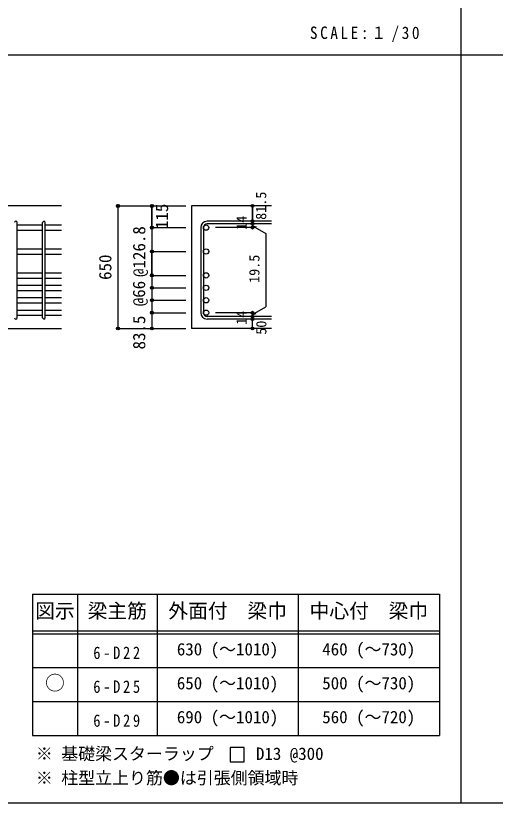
# Model space of a CAD drawing. Units: millimetres at full size, sheet at 1:30, with parts at other scales. Extents: x -5973 to 5954, y -4195 to 4201.
# Drawn here: x -3489 to -942, y -4195 to -15 of the extents above; entities that cross this region are included whole.
import ezdxf
from ezdxf.enums import TextEntityAlignment as Align

# ---------------------------------------------------------------- set-up
doc = ezdxf.new("R2010")
doc.units = ezdxf.units.MM
doc.header["$LTSCALE"] = 30
doc.header["$PDMODE"] = 32
doc.header["$PDSIZE"] = 15
for name, color, linetype in [('0-1_躯体線', 2, 'Continuous'), ('0-5_基礎梁筋', 7, 'Continuous'), ('0-6_スタラップ筋', 7, 'Continuous'), ('0-D_寸法', 4, 'Continuous'), ('6-7_文字', 7, 'Continuous'), ('6-E_枠', 7, 'Continuous'), ('F-0_枠', 6, 'Continuous')]:
    doc.layers.add(name, color=color, linetype=linetype)
doc.styles.add('ＭＳ ゴシック', font='')
doc.styles.get('ＭＳ ゴシック').set_extended_font_data('MS Gothic')

msp = doc.modelspace()

# ---------------------------------------------------------------- linework, layer by layer
at = {"layer": '0-1_躯体線'}
for p, q in [((-3245.8, -1024.89), (-4945.8, -1024.89)), ((-2130.8, -1024.89), (-2555.8, -1024.89)), ((-2555.8, -1024.89), (-2555.8, -1674.89)), ((-3645.8, -1674.89), (-3245.8, -1674.89)), ((-2130.8, -1674.89), (-2555.8, -1674.89))]:
    msp.add_line(p, q, dxfattribs=at)
at = {"layer": '0-5_基礎梁筋'}
for p, q in [((-3481.8, -1125.82), (-3345.8, -1125.82)), ((-3331.8, -1125.82), (-3245.8, -1125.82)), ((-3481.8, -1153.82), (-3345.8, -1153.82)), ((-3331.8, -1153.82), (-3245.8, -1153.82)), ((-3481.8, -1252.61), (-3345.8, -1252.61)), ((-3331.8, -1252.61), (-3245.8, -1252.61)), ((-3481.8, -1280.61), (-3345.8, -1280.61)), ((-3331.8, -1280.61), (-3245.8, -1280.61)), ((-3481.8, -1379.39), (-3345.8, -1379.39)), ((-3331.8, -1379.39), (-3245.8, -1379.39)), ((-3481.8, -1407.39), (-3345.8, -1407.39)), ((-3331.8, -1407.39), (-3245.8, -1407.39)), ((-3481.8, -1445.39), (-3345.8, -1445.39)), ((-3331.8, -1445.39), (-3245.8, -1445.39)), ((-3481.8, -1473.39), (-3345.8, -1473.39)), ((-3331.8, -1473.39), (-3245.8, -1473.39)), ((-3481.8, -1511.39), (-3345.8, -1511.39)), ((-3481.8, -1539.39), (-3345.8, -1539.39)), ((-3331.8, -1511.39), (-3245.8, -1511.39)), ((-3331.8, -1539.39), (-3245.8, -1539.39)), ((-3481.8, -1577.39), (-3345.8, -1577.39)), ((-3331.8, -1577.39), (-3245.8, -1577.39)), ((-3481.8, -1605.39), (-3345.8, -1605.39)), ((-3331.8, -1605.39), (-3245.8, -1605.39))]:
    msp.add_line(p, q, dxfattribs=at)
at = {"layer": '0-5_基礎梁筋', "color": 3}
for centre in [(-2477.8, -1139.82), (-2477.8, -1266.61), (-2477.8, -1393.39), (-2477.8, -1459.39), (-2477.8, -1525.39), (-2477.8, -1591.39)]:
    msp.add_circle(centre, 14, dxfattribs=at)
at = {"layer": '0-6_スタラップ筋'}
for p, q in [((-3481.8, -1617.89), (-3481.8, -1113.32)), ((-3345.8, -1617.89), (-3345.8, -1113.32)), ((-3331.8, -1617.89), (-3331.8, -1113.32)), ((-2130.8, -1106.32), (-2472.3, -1106.32)), ((-2130.8, -1120.32), (-2472.3, -1120.32)), ((-2505.8, -1139.82), (-2505.8, -1591.39)), ((-2491.8, -1139.82), (-2491.8, -1591.39)), ((-2130.8, -1610.89), (-2472.3, -1610.89)), ((-2130.8, -1624.89), (-2472.3, -1624.89))]:
    msp.add_line(p, q, dxfattribs=at)
for centre, radius, start, end in [((-3488.8, -1113.32), 7, 0, 180), ((-3338.8, -1113.32), 7, 0, 180), ((-2472.3, -1139.82), 33.5, 90, 180), ((-2472.3, -1139.82), 19.5, 90, 180), ((-3488.8, -1617.89), 7, 180, 0), ((-3338.8, -1617.89), 7, 180, 0), ((-2472.3, -1591.39), 33.5, 180, 270), ((-2472.3, -1591.39), 19.5, 180, 270)]:
    msp.add_arc(centre, radius, start, end, dxfattribs=at)
at = {"layer": '0-D_寸法'}
for p, q in [((-2945.8, -1024.89), (-2765.8, -1024.89)), ((-2945.8, -1024.89), (-2765.8, -1024.89)), ((-2945.8, -1024.89), (-2945.8, -1674.89)), ((-2765.8, -1139.82), (-2765.8, -1024.89)), ((-2765.8, -1024.89), (-2585.8, -1024.89)), ((-2765.8, -1024.89), (-2765.8, -1139.82)), ((-2230.8, -1120.32), (-2230.8, -1106.32)), ((-2230.8, -1120.32), (-2230.8, -1139.82)), ((-2765.8, -1139.82), (-2585.8, -1139.82)), ((-2765.8, -1139.82), (-2585.8, -1139.82)), ((-2765.8, -1139.82), (-2765.8, -1329.11)), ((-2765.8, -1139.82), (-2765.8, -1404.89)), ((-2765.8, -1139.82), (-2765.8, -1551.36)), ((-2230.8, -1139.82), (-2426.89, -1139.82)), ((-2230.8, -1130.07), (-2211.48, -1135.25)), ((-2230.8, -1130.07), (-2160.74, -1170.52)), ((-2160.74, -1170.52), (-2160.74, -1560.7)), ((-2765.8, -1266.61), (-2585.8, -1266.61)), ((-2765.8, -1393.39), (-2765.8, -1266.61)), ((-2765.8, -1329.11), (-2765.8, -1591.39)), ((-2765.8, -1393.39), (-2585.8, -1393.39)), ((-2765.8, -1459.39), (-2585.8, -1459.39)), ((-2765.8, -1525.39), (-2585.8, -1525.39)), ((-2230.8, -1601.14), (-2160.74, -1560.7)), ((-2765.8, -1591.39), (-2585.8, -1591.39)), ((-2230.8, -1591.39), (-2426.89, -1591.39)), ((-2230.8, -1610.89), (-2230.8, -1591.39)), ((-2230.8, -1601.14), (-2211.48, -1595.97)), ((-2230.8, -1624.89), (-2230.8, -1610.89)), ((-2230.8, -1674.89), (-2230.8, -1624.89)), ((-2945.8, -1674.89), (-2765.8, -1674.89)), ((-2765.8, -1674.89), (-2585.8, -1674.89))]:
    msp.add_line(p, q, dxfattribs=at)
for points in [[(-2230.8, -1024.89), (-2230.8, -1106.32), (-2230.8, -1024.89)], [(-2765.8, -1551.36), (-2765.8, -1591.39), (-2765.8, -1674.89)]]:
    msp.add_lwpolyline(points, dxfattribs=at)
for centre, radius in [((-2945.8, -1024.89), 8), ((-2945.8, -1024.89), 7.2), ((-2945.8, -1024.89), 6.4), ((-2945.8, -1024.89), 5.6), ((-2945.8, -1024.89), 4.8), ((-2945.8, -1024.89), 4), ((-2945.8, -1024.89), 3.2), ((-2945.8, -1024.89), 2.4), ((-2945.8, -1024.89), 1.6), ((-2945.8, -1024.89), 0.8), ((-2765.8, -1024.89), 8), ((-2765.8, -1024.89), 7.2), ((-2765.8, -1024.89), 6.4), ((-2765.8, -1024.89), 5.6), ((-2765.8, -1024.89), 4.8), ((-2765.8, -1024.89), 4), ((-2765.8, -1024.89), 3.2), ((-2765.8, -1024.89), 2.4), ((-2765.8, -1024.89), 1.6), ((-2765.8, -1024.89), 0.8), ((-2230.8, -1024.89), 4), ((-2230.8, -1024.89), 3.6), ((-2230.8, -1024.89), 3.2), ((-2230.8, -1024.89), 2.8), ((-2230.8, -1024.89), 2.4), ((-2230.8, -1024.89), 2), ((-2230.8, -1024.89), 1.6), ((-2230.8, -1024.89), 1.2), ((-2230.8, -1024.89), 0.8), ((-2230.8, -1024.89), 0.4), ((-2230.8, -1106.32), 4), ((-2230.8, -1120.32), 4), ((-2230.8, -1106.32), 3.6), ((-2230.8, -1120.32), 3.6), ((-2230.8, -1106.32), 3.2), ((-2230.8, -1120.32), 3.2), ((-2230.8, -1106.32), 2.8), ((-2230.8, -1120.32), 2.8), ((-2230.8, -1106.32), 2.4), ((-2230.8, -1120.32), 2.4), ((-2230.8, -1106.32), 2), ((-2230.8, -1120.32), 2), ((-2230.8, -1106.32), 1.6), ((-2230.8, -1120.32), 1.6), ((-2230.8, -1106.32), 1.2), ((-2230.8, -1120.32), 1.2), ((-2230.8, -1106.32), 0.8), ((-2230.8, -1120.32), 0.8), ((-2230.8, -1106.32), 0.4), ((-2230.8, -1120.32), 0.4), ((-2765.8, -1139.82), 8), ((-2765.8, -1139.82), 7.2), ((-2765.8, -1139.82), 6.4), ((-2765.8, -1139.82), 5.6), ((-2765.8, -1139.82), 4.8), ((-2765.8, -1139.82), 4), ((-2765.8, -1139.82), 3.2), ((-2765.8, -1139.82), 2.4), ((-2765.8, -1139.82), 1.6), ((-2765.8, -1139.82), 0.8), ((-2230.8, -1139.82), 4), ((-2230.8, -1139.82), 3.6), ((-2230.8, -1139.82), 3.2), ((-2230.8, -1139.82), 2.8), ((-2230.8, -1139.82), 2.4), ((-2230.8, -1139.82), 2), ((-2230.8, -1139.82), 1.6), ((-2230.8, -1139.82), 1.2), ((-2230.8, -1139.82), 0.8), ((-2230.8, -1139.82), 0.4), ((-2765.8, -1266.61), 8), ((-2765.8, -1266.61), 7.2), ((-2765.8, -1266.61), 6.4), ((-2765.8, -1266.61), 5.6), ((-2765.8, -1266.61), 4.8), ((-2765.8, -1266.61), 4), ((-2765.8, -1266.61), 3.2), ((-2765.8, -1266.61), 2.4), ((-2765.8, -1266.61), 1.6), ((-2765.8, -1266.61), 0.8), ((-2765.8, -1393.39), 8), ((-2765.8, -1393.39), 7.2), ((-2765.8, -1393.39), 6.4), ((-2765.8, -1393.39), 5.6), ((-2765.8, -1393.39), 4.8), ((-2765.8, -1393.39), 4), ((-2765.8, -1393.39), 3.2), ((-2765.8, -1393.39), 2.4), ((-2765.8, -1393.39), 1.6), ((-2765.8, -1393.39), 0.8), ((-2765.8, -1459.39), 8), ((-2765.8, -1459.39), 7.2), ((-2765.8, -1459.39), 6.4), ((-2765.8, -1459.39), 5.6), ((-2765.8, -1459.39), 4.8), ((-2765.8, -1459.39), 4), ((-2765.8, -1459.39), 3.2), ((-2765.8, -1459.39), 2.4), ((-2765.8, -1459.39), 1.6), ((-2765.8, -1459.39), 0.8), ((-2765.8, -1525.39), 8), ((-2765.8, -1525.39), 7.2), ((-2765.8, -1525.39), 6.4), ((-2765.8, -1525.39), 5.6), ((-2765.8, -1525.39), 4.8), ((-2765.8, -1525.39), 4), ((-2765.8, -1525.39), 3.2), ((-2765.8, -1525.39), 2.4), ((-2765.8, -1525.39), 1.6), ((-2765.8, -1525.39), 0.8), ((-2765.8, -1591.39), 8), ((-2765.8, -1591.39), 7.2), ((-2765.8, -1591.39), 6.4), ((-2765.8, -1591.39), 5.6), ((-2765.8, -1591.39), 4.8), ((-2765.8, -1591.39), 4), ((-2765.8, -1591.39), 3.2), ((-2230.8, -1591.39), 4), ((-2230.8, -1591.39), 3.6), ((-2230.8, -1591.39), 3.2), ((-2765.8, -1591.39), 2.4), ((-2765.8, -1591.39), 1.6), ((-2765.8, -1591.39), 0.8), ((-2230.8, -1610.89), 4), ((-2230.8, -1624.89), 4), ((-2230.8, -1610.89), 3.6), ((-2230.8, -1624.89), 3.6), ((-2230.8, -1610.89), 3.2), ((-2230.8, -1624.89), 3.2), ((-2230.8, -1591.39), 2.8), ((-2230.8, -1610.89), 2.8), ((-2230.8, -1624.89), 2.8), ((-2230.8, -1591.39), 2.4), ((-2230.8, -1610.89), 2.4), ((-2230.8, -1624.89), 2.4), ((-2230.8, -1591.39), 2), ((-2230.8, -1610.89), 2), ((-2230.8, -1624.89), 2), ((-2230.8, -1591.39), 1.6), ((-2230.8, -1610.89), 1.6), ((-2230.8, -1624.89), 1.6), ((-2230.8, -1591.39), 1.2), ((-2230.8, -1610.89), 1.2), ((-2230.8, -1624.89), 1.2), ((-2230.8, -1591.39), 0.8), ((-2230.8, -1610.89), 0.8), ((-2230.8, -1624.89), 0.8), ((-2230.8, -1591.39), 0.4), ((-2230.8, -1610.89), 0.4), ((-2230.8, -1624.89), 0.4), ((-2945.8, -1674.89), 7.2), ((-2945.8, -1674.89), 6.4), ((-2945.8, -1674.89), 5.6), ((-2945.8, -1674.89), 4.8), ((-2945.8, -1674.89), 4), ((-2945.8, -1674.89), 3.2), ((-2765.8, -1674.89), 7.2), ((-2765.8, -1674.89), 6.4), ((-2765.8, -1674.89), 5.6), ((-2765.8, -1674.89), 4.8), ((-2765.8, -1674.89), 4), ((-2765.8, -1674.89), 3.2), ((-2230.8, -1674.89), 4), ((-2230.8, -1674.89), 3.6), ((-2230.8, -1674.89), 3.2), ((-2945.8, -1674.89), 2.4), ((-2945.8, -1674.89), 1.6), ((-2945.8, -1674.89), 0.8), ((-2765.8, -1674.89), 2.4), ((-2765.8, -1674.89), 1.6), ((-2765.8, -1674.89), 0.8), ((-2230.8, -1674.89), 2.8), ((-2230.8, -1674.89), 2.4), ((-2230.8, -1674.89), 2), ((-2230.8, -1674.89), 1.6), ((-2230.8, -1674.89), 1.2), ((-2230.8, -1674.89), 0.8), ((-2230.8, -1674.89), 0.4)]:
    msp.add_circle(centre, radius, dxfattribs=at)
at = {"layer": '0-D_寸法', "color": 7}
for p in [(-2945.8, -1024.89), (-2765.8, -1024.89), (-2230.8, -1024.89), (-2230.8, -1106.32), (-2230.8, -1120.32), (-2765.8, -1139.82), (-2230.8, -1139.82), (-2765.8, -1266.61), (-2765.8, -1393.39), (-2765.8, -1459.39), (-2765.8, -1525.39), (-2765.8, -1591.39), (-2230.8, -1591.39), (-2230.8, -1591.39), (-2230.8, -1610.89), (-2230.8, -1624.89), (-2945.8, -1674.89), (-2765.8, -1674.89), (-2230.8, -1674.89)]:
    msp.add_point(p, dxfattribs=at)
at = {"layer": '6-7_文字'}
msp.add_lwpolyline([(-2350.42, -3975.07), (-2275.42, -3975.07), (-2275.42, -3900.07), (-2350.42, -3900.07)], close=True, dxfattribs=at)
at = {"layer": '6-E_枠', "color": 3}
for p, q in [((-3400.52, -3085.43), (-3400.52, -3835.43)), ((-3400.52, -3085.43), (-1238, -3085.43)), ((-1238, -3085.43), (-1238, -3835.43)), ((-3400.52, -3835.43), (-1238, -3835.43))]:
    msp.add_line(p, q, dxfattribs=at)
at = {"layer": '6-E_枠'}
for p, q in [((-3160.52, -3085.43), (-3160.52, -3835.43)), ((-2738, -3085.43), (-2738, -3835.43)), ((-1988, -3085.43), (-1988, -3835.43)), ((-3400.52, -3280.43), (-1238, -3280.43)), ((-3400.52, -3295.43), (-1238, -3295.43)), ((-3400.52, -3475.43), (-1238, -3475.43)), ((-3400.52, -3655.43), (-1238, -3655.43))]:
    msp.add_line(p, q, dxfattribs=at)
at = {"layer": 'F-0_枠', "color": 2}
for p, q in [((-1124.64, 4201.15), (-1124.64, -4195.24)), ((-5972.88, -222.05), (3723.6, -222.05))]:
    msp.add_line(p, q, dxfattribs=at)
at = {"layer": 'F-0_枠'}
msp.add_line((5954.1, -4195.24), (-5972.88, -4195.24), dxfattribs=at)

# ---------------------------------------------------------------- texts
at = {"layer": '0-D_寸法', "style": 'ＭＳ ゴシック'}
for s, height, p in [('81.5', 54.99, (-2141.9, -1098.49)), ('115', 65.98, (-2659.7, -1147.45)), ('14', 54.99, (-2246.03, -1151.76)), ('@126.8', 65.98, (-2780.8, -1401.61)), ('650', 65.98, (-2960.8, -1417.39)), ('19.5', 54.99, (-2177.59, -1433.19)), ('@66', 65.98, (-2781.68, -1557.15)), ('14', 54.99, (-2246.06, -1655.57)), ('83.5', 65.98, (-2780.8, -1786.39)), ('50', 54.99, (-2140.8, -1708.39))]:
    msp.add_text(s, height=height, rotation=90, dxfattribs=at).set_placement(p, align=Align.BOTTOM_LEFT)
at = {"layer": '6-7_文字', "color": 2, "style": 'ＭＳ ゴシック'}
for s, p in [('図示', (-3385.52, -3235.43)), ('梁主筋', (-3106.76, -3235.43)), ('外面付\u3000梁巾', (-2678, -3235.43)), ('中心付\u3000梁巾', (-1928, -3235.43)), ('○', (-3333.02, -3617.93))]:
    msp.add_text(s, height=76.98, dxfattribs=at).set_placement(p, align=Align.BOTTOM_LEFT)
at = {"layer": '6-7_文字', "style": 'ＭＳ ゴシック'}
for s, p in [('630 (～1010)', (-2633, -3430.43)), ('460 (～730)', (-1860.5, -3430.43)), ('650 (～1010)', (-2633, -3610.43)), ('500 (～730)', (-1860.5, -3610.43)), ('690 (～1010)', (-2633, -3790.43)), ('560 (～720)', (-1860.5, -3790.43)), ('※ 基礎梁スターラップ     D13 @300', (-3381.96, -3985.01)), ('※ 柱型立上り筋●は引張側領域時', (-3381.96, -4113.51))]:
    msp.add_text(s, height=65.98, dxfattribs=at).set_placement(p, align=Align.BOTTOM_LEFT)
at = {"layer": '6-7_文字', "color": 2, "insert": (-1925.98, -154.55), "char_height": 65.98, "attachment_point": 7, "style": 'ＭＳ ゴシック'}
msp.add_mtext('\\T1.34;\\W0.9;SCALE:１/30', dxfattribs=at)
at = {"layer": '6-7_文字', "char_height": 65.98, "attachment_point": 7, "style": 'ＭＳ ゴシック'}
for s, insert in [('\\T1.38;\\W0.85;6-D22', (-3076.76, -3430.43)), ('\\T1.38;\\W0.85;6-D25', (-3076.76, -3610.43)), ('\\T1.38;\\W0.85;6-D29', (-3076.76, -3790.43))]:
    msp.add_mtext(s, dxfattribs=dict(at, insert=insert))

doc.saveas('drawing.dxf')
